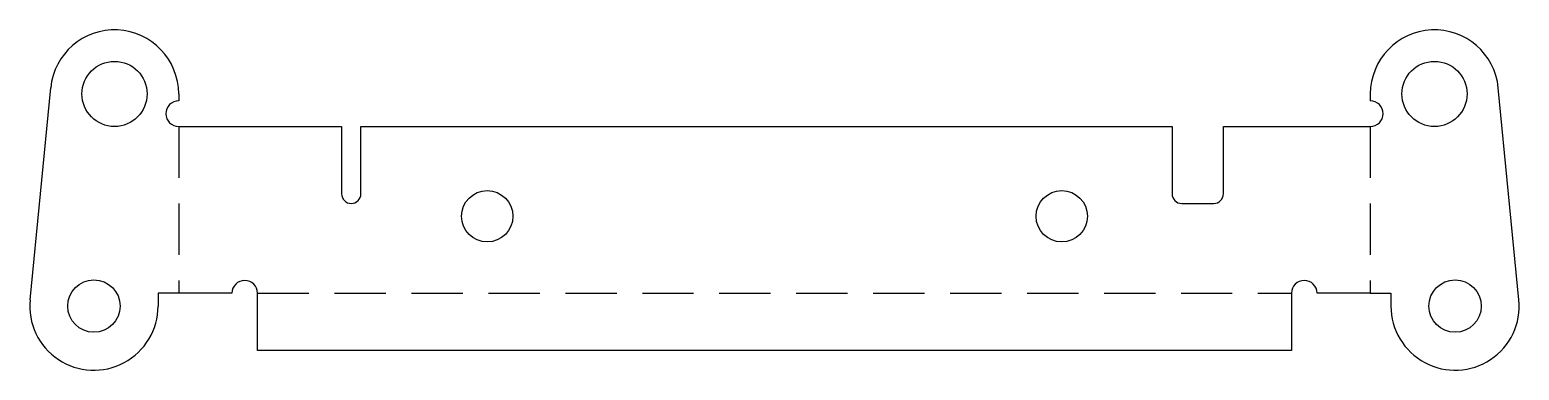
# Model space of a CAD drawing. Extents: x 280.37 to 287.63, y -47.6 to -45.94.
import ezdxf

# ---------------------------------------------------------------- set-up
doc = ezdxf.new("R2010")
doc.units = 0
doc.header["$MEASUREMENT"] = 0
doc.linetypes.add('Dashed', pattern=[0.375, 0.25, -0.125])
doc.layers.add('1_OUTLINE_1', color=7, linetype='Continuous')
doc.layers.add('2_HOLES_1', color=7, linetype='Continuous')

msp = doc.modelspace()

# ---------------------------------------------------------------- linework, layer by layer
at = {"layer": '1_OUTLINE_1', "color": 7, "linetype": 'Continuous', "lineweight": 25}
for p, q in [((280.3725, -47.2538), (280.473, -46.22)), ((287.6275, -47.2538), (287.527, -46.22)), ((281.0965, -46.2503), (281.0965, -46.284)), ((286.9035, -46.2503), (286.9035, -46.284)), ((281.0965, -46.409), (281.8906, -46.409)), ((281.8906, -46.409), (281.8906, -46.7371)), ((281.9844, -46.409), (285.9375, -46.409)), ((281.9844, -46.7371), (281.9844, -46.409)), ((285.9375, -46.409), (285.9375, -46.7371)), ((286.1875, -46.409), (286.9035, -46.409)), ((286.1875, -46.7371), (286.1875, -46.409)), ((285.9844, -46.784), (286.1406, -46.784)), ((280.996, -47.2215), (280.996, -47.284)), ((281.0965, -47.2215), (280.996, -47.2215)), ((281.356, -47.2215), (281.0965, -47.2215)), ((281.481, -47.5), (281.481, -47.2215)), ((286.519, -47.2215), (286.519, -47.5)), ((286.9035, -47.2215), (286.644, -47.2215)), ((286.9035, -47.2215), (287.004, -47.2215)), ((287.004, -47.2215), (287.004, -47.284)), ((286.519, -47.5), (281.481, -47.5))]:
    msp.add_line(p, q, dxfattribs=at)
at = {"layer": '1_OUTLINE_1', "color": 7, "linetype": 'Dashed', "lineweight": 25}
for p, q in [((281.0965, -46.409), (281.0965, -47.2215)), ((286.9035, -46.409), (286.9035, -47.2215)), ((281.481, -47.2215), (286.519, -47.2215))]:
    msp.add_line(p, q, dxfattribs=at)
at = {"layer": '1_OUTLINE_1', "color": 7, "linetype": 'Continuous', "lineweight": 25}
for centre, radius, start, end in [((280.784, -46.2503), 0.3125, 0, 174.44722), ((287.216, -46.2503), 0.3125, 5.55278, -180), ((281.0965, -46.3465), 0.0625, 90, -90), ((286.9035, -46.3465), 0.0625, -90, 90), ((281.9375, -46.7371), 0.0469, 180, 0), ((285.9844, -46.7371), 0.0469, 180, -90), ((286.1406, -46.7371), 0.0469, -90, 0), ((281.4185, -47.2215), 0.0625, 0, 180), ((286.5815, -47.2215), 0.0625, 0, 180), ((280.6835, -47.284), 0.3125, 174.44722, 0), ((287.3165, -47.284), 0.3125, 180, 5.55278)]:
    msp.add_arc(centre, radius, start, end, dxfattribs=at)
at = {"layer": '2_HOLES_1', "color": 7, "linetype": 'Continuous', "lineweight": 25}
for centre, radius in [((280.784, -46.2503), 0.1588), ((287.216, -46.2503), 0.1588), ((282.6, -46.8465), 0.125), ((285.4, -46.8465), 0.125), ((280.6835, -47.284), 0.1275), ((287.3165, -47.284), 0.1275)]:
    msp.add_circle(centre, radius, dxfattribs=at)

doc.saveas('drawing.dxf')
